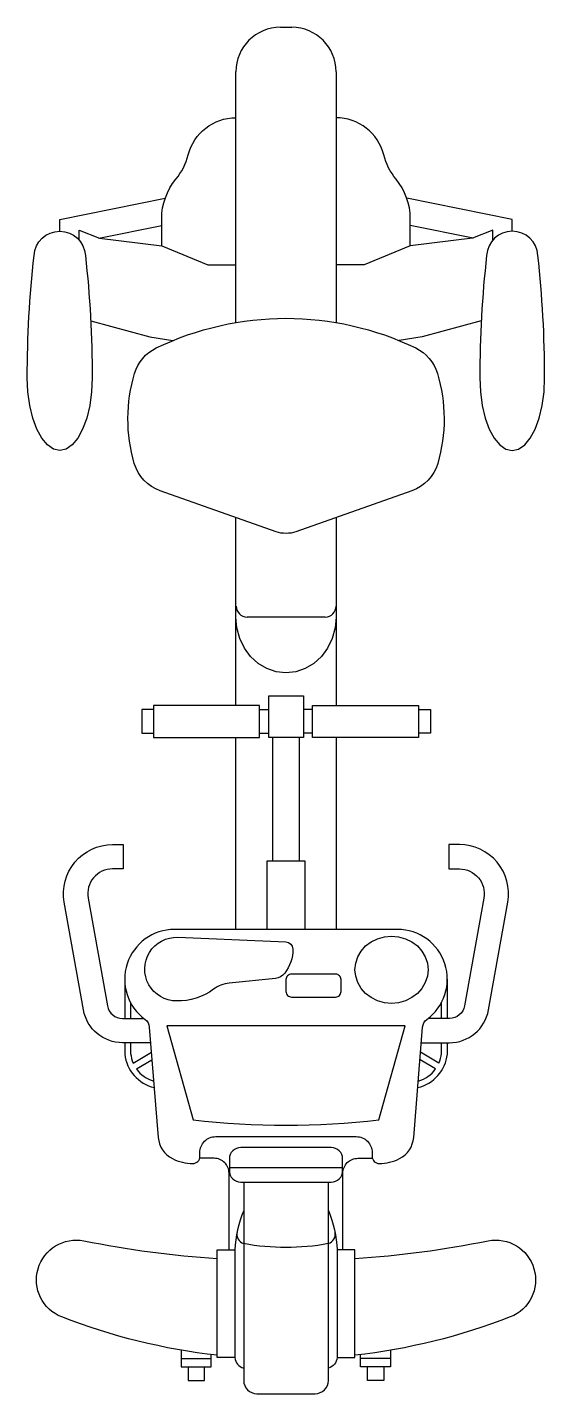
# Model space of a CAD drawing. Extents: x 197 to 760, y 271 to 1756.
import ezdxf

# ---------------------------------------------------------------- set-up
doc = ezdxf.new("R2010")
doc.units = 0
doc.layers.add('KADRBM', color=7, linetype='CONTINUOUS')

msp = doc.modelspace()

# ---------------------------------------------------------------- linework, layer by layer
at = {"layer": 'KADRBM'}
for p, q in [((472.3, 1756.5), (484.9, 1756.5)), ((424, 1435.7), (424, 1708.3)), ((532.8, 1708.3), (532.8, 1435.7)), ((424, 1019.5), (424, 1223.7)), ((532.8, 1223.7), (532.8, 1019.5)), ((521.1, 1115.6), (436.1, 1115.6)), ((449.5, 1015), (459.6, 1015)), ((507.4, 1015), (497.3, 1015)), ((424, 776.1), (424, 984.6)), ((449.5, 989.2), (459.6, 989.2)), ((463.9, 984.6), (463.9, 850.6)), ((492.9, 984.6), (492.9, 850.6)), ((507.4, 989.2), (497.3, 989.2)), ((532.8, 984.6), (532.8, 776.1)), ((303, 721.9), (303, 679.3)), ((653.8, 721.9), (653.8, 679.3)), ((309.5, 696.2), (309.5, 679.3)), ((647.3, 696.2), (647.3, 679.3)), ((303, 652.9), (303, 640.5)), ((309.5, 652.9), (309.5, 640.5)), ((312.2, 630.7), (332.1, 642.5)), ((644.7, 630.7), (624.8, 642.5)), ((647.3, 652.9), (647.3, 640.5)), ((653.8, 652.9), (653.8, 640.5)), ((315.8, 624.5), (332.7, 634.5)), ((641, 624.5), (624.2, 634.5)), ((416.9, 517.3), (540, 517.3))]:
    msp.add_line(p, q, dxfattribs=at)
for points in [[(343.3, 1519.1), (343.3, 1548.5, -0.174278), (358.7, 1591.5, 0.110391), (372.1, 1617.8, -0.341689), (424, 1658.3, -0.341689)], [(613.6, 1519.1), (613.6, 1548.5, 0.174278), (598.1, 1591.5, -0.110391), (584.8, 1617.8, 0.341689), (532.8, 1658.3, 0.341689)], [(197.1, 1375.6, -0.027759), (204.5, 1508.5, -0.398009), (232.4, 1534.9, -0.398009), (260.3, 1508.5, -0.027759), (267.7, 1375.6)], [(759.7, 1375.6, 0.027759), (752.3, 1508.5, 0.398009), (724.5, 1534.9, 0.398009), (696.6, 1508.5, 0.027759), (689.2, 1375.6)], [(331.2, 652.9), (300.8, 652.9, -0.363337), (258.2, 688.5), (237.3, 805.6, -0.466989), (289.7, 868.2), (301.4, 868.2), (301.4, 841.8), (289.7, 841.8, 0.466989), (263.3, 810.2), (284.2, 693.1, 0.363337), (300.8, 679.3), (323.8, 679.3)], [(625.6, 652.9), (656.1, 652.9, 0.363337), (698.6, 688.5), (719.6, 805.6, 0.466989), (667.1, 868.2), (655.5, 868.2), (655.5, 841.8), (667.1, 841.8, -0.466989), (693.5, 810.2), (672.6, 693.1, -0.363337), (656.1, 679.3), (633, 679.3)], [(416.5, 427.7), (416.5, 511.1, 0.414214), (400.3, 527.3), (384.5, 527.3)], [(540.3, 427.7), (540.3, 511.1, -0.414214), (556.6, 527.3), (572.3, 527.3)], [(432.4, 501.5), (432.4, 285.8, 0.414214), (446.7, 271.5), (510.2, 271.5, 0.414214), (524.5, 285.8), (524.5, 501.5)], [(432.4, 470.5, 0.089812), (422.8, 427.7), (422.8, 310.7, 0.319458), (432.4, 299.3)], [(524.5, 470.5, -0.089812), (534.1, 427.7), (534.1, 310.7, -0.319458), (524.5, 299.3)], [(403.6, 313.2, -0.065102), (234.6, 354.9, -0.915879), (258.7, 437.6, 0.032457), (403.6, 418.4)], [(553.3, 418.4, 0.032457), (698.1, 437.6, -0.915879), (722.3, 354.9, -0.065102), (553.3, 313.2)]]:
    msp.add_lwpolyline(points, format="xyb", dxfattribs=at)
for points in [[(232.4, 1534.9), (232.4, 1547.7), (347, 1570.8)], [(724.5, 1534.9), (724.5, 1547.7), (609.8, 1570.8)], [(253.4, 1525.4), (253.4, 1536), (275.7, 1527.2), (343.3, 1519.1), (393.5, 1498.5), (424, 1498.5)], [(275, 1527.5), (343.3, 1541.2)], [(703.5, 1525.4), (703.5, 1536), (681.1, 1527.2), (613.6, 1519.1), (563.3, 1498.5), (532.8, 1498.5)], [(681.8, 1527.5), (613.6, 1541.2)], [(266.1, 1437.5), (330.4, 1420), (355.4, 1416.1)], [(690.8, 1437.5), (626.4, 1420), (601.5, 1416.1)], [(267.7, 1375.6), (267, 1360.2), (265, 1345.4), (261.7, 1331.7), (257.3, 1319.7), (252, 1309.9), (245.9, 1302.6), (239.3, 1298.1), (232.4, 1296.6), (225.5, 1298.1), (218.9, 1302.6), (212.8, 1309.9), (207.5, 1319.7), (203.1, 1331.7), (199.8, 1345.4), (197.8, 1360.2), (197.1, 1375.6)], [(689.2, 1375.6), (689.9, 1360.2), (691.9, 1345.4), (695.1, 1331.7), (699.5, 1319.7), (704.9, 1309.9), (711, 1302.6), (717.6, 1298.1), (724.5, 1296.6), (731.3, 1298.1), (738, 1302.6), (744.1, 1309.9), (749.4, 1319.7), (753.8, 1331.7), (757, 1345.4), (759, 1360.2), (759.7, 1375.6)], [(532.8, 1115.6), (531.8, 1103.8), (528.7, 1092.4), (523.7, 1081.9), (516.9, 1072.7), (508.7, 1065.1), (499.3, 1059.5), (489, 1056.1), (478.4, 1054.9), (467.8, 1056.1), (457.6, 1059.5), (448.2, 1065.1), (439.9, 1072.7), (433.2, 1081.9), (428.1, 1092.4), (425.1, 1103.8), (424, 1115.6)], [(334.4, 1015), (321.5, 1015), (321.5, 989.2), (334.4, 989.2)], [(622.5, 1015), (635.4, 1015), (635.4, 989.2), (622.5, 989.2)], [(422.8, 310.7), (403.6, 310.7), (403.6, 427.7), (422.8, 427.7)], [(534.1, 310.7), (553.3, 310.7), (553.3, 427.7), (534.1, 427.7)], [(364.6, 318.7), (364.6, 300.7), (397.2, 300.7), (397.2, 313.9)], [(592.2, 318.7), (592.2, 300.7), (559.6, 300.7), (559.6, 313.9)], [(364.6, 309.9), (397.2, 309.9)], [(372, 300.7), (372, 285.7), (389.9, 285.7), (389.9, 300.7)], [(592.2, 309.9), (559.6, 309.9)], [(584.9, 300.7), (584.9, 285.7), (567, 285.7), (567, 300.7)]]:
    msp.add_lwpolyline(points, dxfattribs=at)
for points in [[(615.2, 1252.8), (489.3, 1208.3, -0.171461), (467.6, 1208.3), (341.7, 1252.8, -0.240849), (313.5, 1282.6, -0.145285), (313.8, 1380.4, -0.21059), (337.3, 1408, -0.228481), (619.5, 1408, -0.21059), (643.1, 1380.4, -0.145285), (643.4, 1282.6, -0.240849)], [(478.4, 550.9), (554.8, 550.9, -0.414214), (572.1, 533.6), (572.1, 529.2, 0.414214), (579.7, 521.7, 0.118121), (601.9, 527, 0.260664), (617.3, 550), (627, 670, -0.21828), (631.6, 678.2, 0.72566), (599.7, 776.1), (478.4, 776.1), (357.2, 776.1, 0.72566), (325.2, 678.2, -0.21828), (329.8, 670), (339.5, 550, 0.260664), (354.9, 527, 0.118121), (377.2, 521.7, 0.414214), (384.8, 529.2), (384.8, 533.6, -0.414214), (402, 550.9)], [(467, 722.8), (416.7, 717.7, 0.134621), (399.6, 711, -0.166544), (359.5, 698.3, -1.021213), (360.9, 767.5), (478.3, 762.6, -0.401971), (485.9, 754.7, -0.164298), (477, 728.4, -0.207213)], [(478.4, 721.5), (478.4, 708.5, 0.414214), (484.4, 702.6), (532.4, 702.6, 0.414214), (538.3, 708.5), (538.3, 721.5, 0.414214), (532.4, 727.4), (484.4, 727.4, 0.414214)], [(579.5, 569), (607.9, 671.1), (348.9, 671.1), (377.3, 569, 0.055459)], [(416.9, 526.7), (416.9, 513.8, 0.414214), (429.2, 501.5), (527.7, 501.5, 0.414214), (540, 513.8), (540, 526.7, 0.414214), (527.7, 539), (429.2, 539, 0.414214)]]:
    msp.add_lwpolyline(points, format="xyb", close=True, dxfattribs=at)
for points in [[(459.6, 984.6), (459.6, 1030), (497.3, 1030), (497.3, 984.6)], [(334.4, 1019.5), (334.4, 984.6), (449.5, 984.6), (449.5, 1019.5)], [(622.5, 1019.5), (622.5, 984.6), (507.4, 984.6), (507.4, 1019.5)], [(457.8, 776.1), (457.8, 850.6), (499, 850.6), (499, 776.1)], [(553.4, 732.2), (554.2, 739.4), (556.4, 746.2), (560.1, 752.5), (565, 758.1), (571.1, 762.6), (578, 766), (585.4, 768.1), (593.2, 768.8), (600.9, 768.1), (608.4, 766), (615.3, 762.6), (621.3, 758.1), (626.3, 752.5), (629.9, 746.2), (632.2, 739.4), (633, 732.2), (632.2, 725.1), (629.9, 718.3), (626.3, 711.9), (621.3, 706.4), (615.3, 701.9), (608.4, 698.5), (600.9, 696.4), (593.2, 695.7), (585.4, 696.4), (578, 698.5), (571.1, 701.9), (565, 706.4), (560.1, 711.9), (556.4, 718.3), (554.2, 725.1)]]:
    msp.add_lwpolyline(points, close=True, dxfattribs=at)
for centre, radius, start, end in [((472.2, 1708.3), 48.2, 90, 180), ((484.7, 1708.3), 48.2, 0, 90), ((436.1, 1127.5), 11.9, 180, 270), ((521.1, 1127.5), 11.9, 270, 0), ((344.5, 644.9), 41.7, 186.0308, 257.0582), ((344.5, 644.9), 35.2, 186.0308, 203.7092), ((612.4, 644.9), 41.7, 282.9418, 353.9692), ((612.4, 644.9), 35.2, 336.2908, 353.9692), ((344.5, 644.9), 35.2, 215.4079, 253.6711), ((612.4, 644.9), 35.2, 286.3289, 324.5921), ((435.5, 444.9), 10.6, 167.225, 253.0031), ((521.4, 444.9), 10.6, 286.9969, 12.775), ((478.4, 684.9), 254.2, 259.5626, 280.4374)]:
    msp.add_arc(centre, radius, start, end, dxfattribs=at)

doc.saveas('drawing.dxf')
